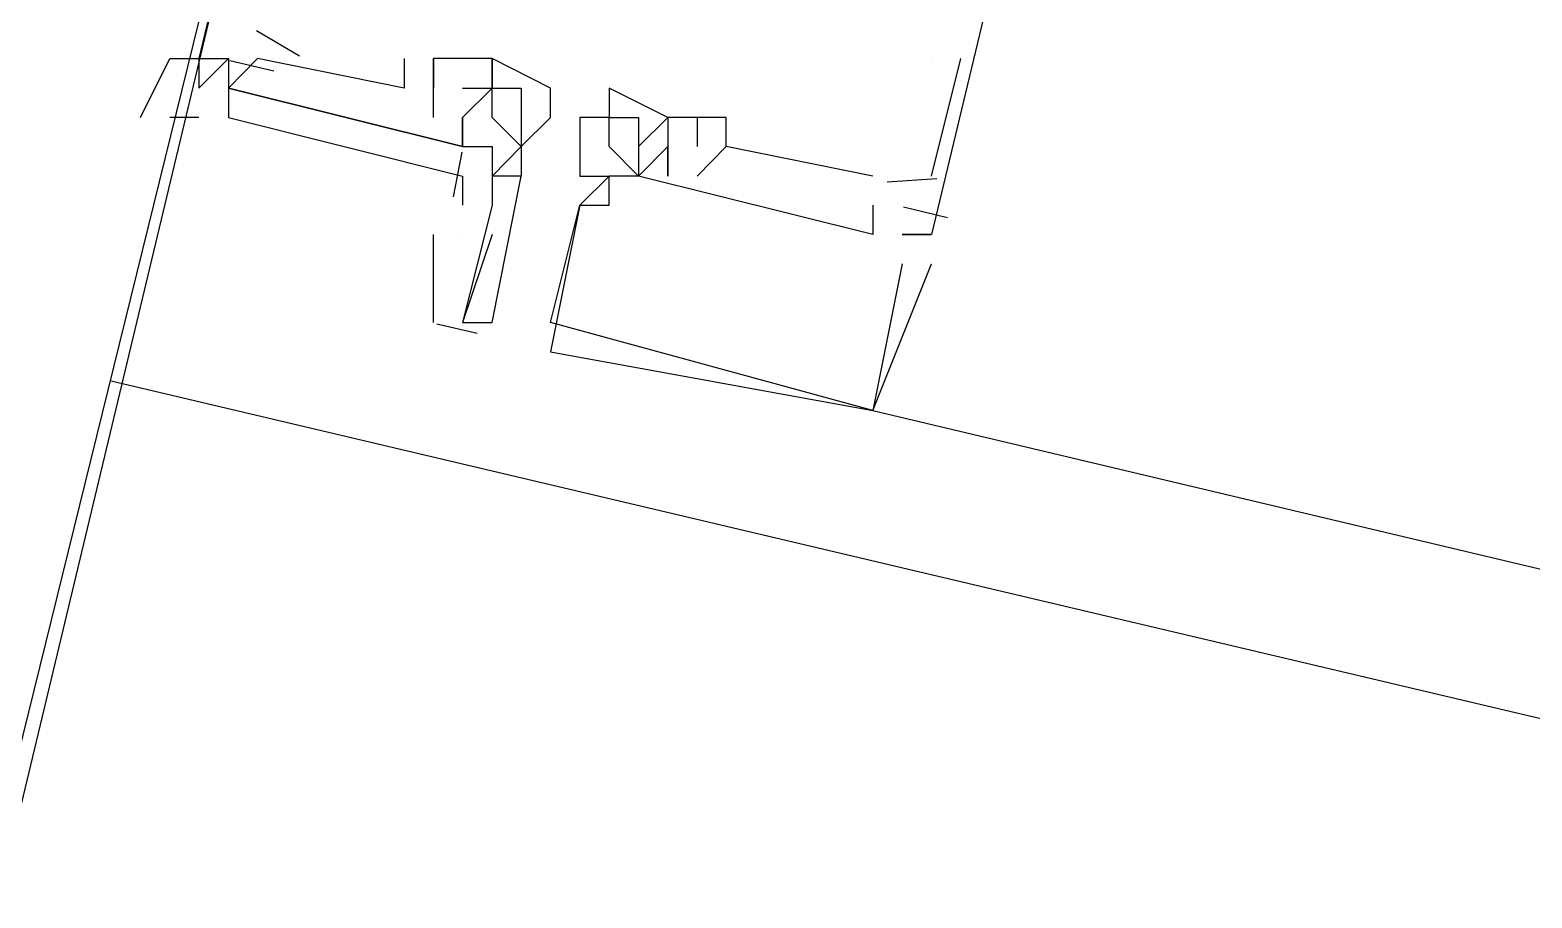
# Model space of a CAD drawing. Header units: feet. Extents: x -84 to 198, y -22 to 181.
# Drawn here: x 74.096 to 74.78, y 18.396 to 18.791 of the extents above; entities that cross this region are included whole.
import ezdxf

# ---------------------------------------------------------------- set-up
doc = ezdxf.new("R2010")
doc.units = ezdxf.units.FT
doc.layers.add('A-LINEA', color=7, linetype='CONTINUOUS')
doc.layers.add('A-MURO-CONCRETO', color=8, linetype='CONTINUOUS')

msp = doc.modelspace()

# ---------------------------------------------------------------- linework, layer by layer
at = {"layer": 'A-LINEA'}
for p, q in [((74.2191, 18.779), (74.1995, 18.7905)), ((74.2191, 18.779), (74.1995, 18.7905)), ((74.2191, 18.779), (74.1995, 18.7905)), ((74.1733, 18.7778), (74.1733, 18.7778)), ((74.1733, 18.7644), (74.1867, 18.7778)), ((74.1733, 18.7778), (74.1733, 18.7778)), ((74.1733, 18.7778), (74.1733, 18.7778)), ((74.1733, 18.7778), (74.1733, 18.7778)), ((74.1733, 18.7778), (74.1733, 18.7778)), ((74.1733, 18.7778), (74.1733, 18.7778)), ((74.1733, 18.7778), (74.1733, 18.7778)), ((74.1867, 18.7778), (74.1867, 18.7778)), ((74.1867, 18.7778), (74.1867, 18.7778)), ((74.1867, 18.7778), (74.1867, 18.7778)), ((74.2073, 18.7721), (74.1873, 18.7768)), ((74.2073, 18.7721), (74.1873, 18.7768)), ((74.2073, 18.7721), (74.1873, 18.7768)), ((74.2, 18.7778), (74.2, 18.7778)), ((74.2, 18.7778), (74.2, 18.7778)), ((74.2, 18.7778), (74.2, 18.7778)), ((74.2, 18.7778), (74.2, 18.7778)), ((74.2, 18.7778), (74.2, 18.7778)), ((74.2, 18.7778), (74.2, 18.7778)), ((74.2667, 18.7778), (74.2667, 18.7778)), ((74.2667, 18.7778), (74.2667, 18.7778)), ((74.2667, 18.7778), (74.2667, 18.7778)), ((74.28, 18.7778), (74.28, 18.7778)), ((74.28, 18.7778), (74.28, 18.7778)), ((74.28, 18.7778), (74.28, 18.7778)), ((74.28, 18.7778), (74.28, 18.7778)), ((74.28, 18.7778), (74.28, 18.7778)), ((74.28, 18.7778), (74.28, 18.7778)), ((74.28, 18.7778), (74.28, 18.7778)), ((74.28, 18.7778), (74.28, 18.7778)), ((74.28, 18.7778), (74.28, 18.7778)), ((74.3067, 18.7778), (74.3067, 18.7778)), ((74.3067, 18.7778), (74.3067, 18.7778)), ((74.3067, 18.7778), (74.3067, 18.7778)), ((74.3067, 18.7778), (74.3067, 18.7778)), ((74.5067, 18.7778), (74.5067, 18.7778)), ((74.5067, 18.7244), (74.52, 18.7778)), ((74.5067, 18.7778), (74.5067, 18.7778)), ((74.5067, 18.7244), (74.52, 18.7778)), ((74.5067, 18.7778), (74.5067, 18.7778)), ((74.5067, 18.7244), (74.52, 18.7778)), ((74.52, 18.7778), (74.52, 18.7778)), ((74.52, 18.7778), (74.52, 18.7778)), ((74.52, 18.7778), (74.52, 18.7778)), ((74.1733, 18.7644), (74.1733, 18.7644)), ((74.1733, 18.7644), (74.1733, 18.7644)), ((74.1733, 18.7644), (74.1733, 18.7644)), ((74.1867, 18.7644), (74.1867, 18.7644)), ((74.1867, 18.7644), (74.1867, 18.7644)), ((74.1867, 18.7644), (74.1867, 18.7644)), ((74.2667, 18.7644), (74.2667, 18.7644)), ((74.2667, 18.7644), (74.2667, 18.7644)), ((74.2667, 18.7644), (74.2667, 18.7644)), ((74.28, 18.7644), (74.28, 18.7644)), ((74.28, 18.7644), (74.28, 18.7644)), ((74.28, 18.7644), (74.28, 18.7644)), ((74.28, 18.7644), (74.28, 18.7644)), ((74.28, 18.7644), (74.28, 18.7644)), ((74.28, 18.7644), (74.28, 18.7644)), ((74.28, 18.7644), (74.28, 18.7644)), ((74.28, 18.7644), (74.28, 18.7644)), ((74.28, 18.7644), (74.28, 18.7644)), ((74.28, 18.7644), (74.28, 18.7644)), ((74.28, 18.7644), (74.28, 18.7644)), ((74.28, 18.7644), (74.28, 18.7644)), ((74.2933, 18.7644), (74.2933, 18.7644)), ((74.2933, 18.7644), (74.2933, 18.7644)), ((74.2933, 18.7644), (74.2933, 18.7644)), ((74.3067, 18.7644), (74.3067, 18.7644)), ((74.3067, 18.7644), (74.3067, 18.7644)), ((74.3067, 18.7644), (74.3067, 18.7644)), ((74.3067, 18.7644), (74.3067, 18.7644)), ((74.3067, 18.7644), (74.3067, 18.7644)), ((74.32, 18.7644), (74.32, 18.7644)), ((74.3333, 18.7644), (74.3333, 18.7644)), ((74.36, 18.7644), (74.36, 18.7644)), ((74.36, 18.7644), (74.36, 18.7644)), ((74.36, 18.7644), (74.36, 18.7644)), ((74.1733, 18.7511), (74.16, 18.7511)), ((74.28, 18.7511), (74.28, 18.7511)), ((74.28, 18.7511), (74.28, 18.7511)), ((74.28, 18.7511), (74.28, 18.7511)), ((74.2933, 18.7511), (74.2933, 18.7511)), ((74.2933, 18.7511), (74.2933, 18.7511)), ((74.2933, 18.7511), (74.2933, 18.7511)), ((74.2933, 18.7511), (74.2933, 18.7511)), ((74.3067, 18.7511), (74.3067, 18.7511)), ((74.3067, 18.7511), (74.3067, 18.7511)), ((74.3333, 18.7511), (74.3333, 18.7511)), ((74.3467, 18.7511), (74.3467, 18.7511)), ((74.3467, 18.7511), (74.3467, 18.7511)), ((74.3467, 18.7511), (74.3467, 18.7511)), ((74.36, 18.7511), (74.36, 18.7511)), ((74.36, 18.7511), (74.36, 18.7511)), ((74.36, 18.7511), (74.36, 18.7511)), ((74.36, 18.7511), (74.36, 18.7511)), ((74.36, 18.7511), (74.36, 18.7511)), ((74.36, 18.7511), (74.36, 18.7511)), ((74.36, 18.7511), (74.36, 18.7511)), ((74.36, 18.7511), (74.36, 18.7511)), ((74.36, 18.7511), (74.36, 18.7511)), ((74.3733, 18.7511), (74.3733, 18.7511)), ((74.3733, 18.7511), (74.3733, 18.7511)), ((74.3733, 18.7511), (74.3733, 18.7511)), ((74.3867, 18.7511), (74.3867, 18.7511)), ((74.3867, 18.7511), (74.3867, 18.7511)), ((74.3867, 18.7511), (74.3867, 18.7511)), ((74.3867, 18.7511), (74.3867, 18.7511)), ((74.3867, 18.7511), (74.3867, 18.7511)), ((74.3867, 18.7511), (74.3867, 18.7511)), ((74.3867, 18.7511), (74.3867, 18.7511)), ((74.3867, 18.7511), (74.3867, 18.7511)), ((74.3867, 18.7511), (74.3867, 18.7511)), ((74.3867, 18.7511), (74.3867, 18.7511)), ((74.3867, 18.7511), (74.3867, 18.7511)), ((74.3867, 18.7511), (74.3867, 18.7511)), ((74.4, 18.7511), (74.4, 18.7378)), ((74.4, 18.7511), (74.4, 18.7511)), ((74.4, 18.7511), (74.4, 18.7378)), ((74.4, 18.7511), (74.4, 18.7511)), ((74.4, 18.7511), (74.4, 18.7378)), ((74.4, 18.7511), (74.4, 18.7511)), ((74.4133, 18.7511), (74.4133, 18.7511)), ((74.4133, 18.7511), (74.4133, 18.7511)), ((74.4133, 18.7511), (74.4133, 18.7511)), ((74.2933, 18.7378), (74.2933, 18.7378)), ((74.2933, 18.7378), (74.2933, 18.7378)), ((74.2933, 18.7378), (74.2933, 18.7378)), ((74.2933, 18.7378), (74.2933, 18.7378)), ((74.3067, 18.7378), (74.3067, 18.7378)), ((74.3067, 18.7378), (74.3067, 18.7378)), ((74.32, 18.7378), (74.32, 18.7378)), ((74.32, 18.7378), (74.32, 18.7378)), ((74.32, 18.7378), (74.32, 18.7378)), ((74.36, 18.7378), (74.36, 18.7378)), ((74.36, 18.7378), (74.36, 18.7378)), ((74.36, 18.7378), (74.36, 18.7378)), ((74.3733, 18.7378), (74.3733, 18.7378)), ((74.3733, 18.7378), (74.3733, 18.7378)), ((74.3733, 18.7378), (74.3733, 18.7378)), ((74.3867, 18.7378), (74.3867, 18.7378)), ((74.3867, 18.7378), (74.3867, 18.7378)), ((74.3867, 18.7378), (74.3867, 18.7378)), ((74.3867, 18.7378), (74.3867, 18.7378)), ((74.3867, 18.7378), (74.3867, 18.7378)), ((74.3867, 18.7378), (74.3867, 18.7378)), ((74.3867, 18.7378), (74.3867, 18.7378)), ((74.3867, 18.7378), (74.3867, 18.7378)), ((74.3867, 18.7378), (74.3867, 18.7378)), ((74.3867, 18.7378), (74.3867, 18.7378)), ((74.3867, 18.7378), (74.3867, 18.7378)), ((74.3867, 18.7378), (74.3867, 18.7378)), ((74.4133, 18.7378), (74.4, 18.7244)), ((74.4, 18.7378), (74.4, 18.7378)), ((74.4133, 18.7378), (74.4, 18.7244)), ((74.4, 18.7378), (74.4, 18.7378)), ((74.4133, 18.7378), (74.4, 18.7244)), ((74.4, 18.7378), (74.4, 18.7378)), ((74.4133, 18.7378), (74.4133, 18.7378)), ((74.4133, 18.7378), (74.4133, 18.7378)), ((74.4133, 18.7378), (74.4133, 18.7378)), ((74.4133, 18.7378), (74.4133, 18.7378)), ((74.4133, 18.7378), (74.4133, 18.7378)), ((74.4133, 18.7378), (74.4133, 18.7378)), ((74.2891, 18.7149), (74.2931, 18.7352)), ((74.2891, 18.7149), (74.2931, 18.7352)), ((74.2891, 18.7149), (74.2931, 18.7352)), ((74.3067, 18.7244), (74.3067, 18.7244)), ((74.32, 18.7244), (74.32, 18.7244)), ((74.32, 18.7244), (74.32, 18.7244)), ((74.3467, 18.7244), (74.3467, 18.7244)), ((74.3467, 18.7244), (74.3467, 18.7244)), ((74.3467, 18.7244), (74.3467, 18.7244)), ((74.36, 18.7244), (74.36, 18.7244)), ((74.36, 18.7244), (74.36, 18.7244)), ((74.36, 18.7244), (74.36, 18.7244)), ((74.36, 18.7244), (74.36, 18.7244)), ((74.36, 18.7244), (74.36, 18.7244)), ((74.36, 18.7244), (74.36, 18.7244)), ((74.3733, 18.7244), (74.3733, 18.7244)), ((74.3733, 18.7244), (74.3733, 18.7244)), ((74.3733, 18.7244), (74.3733, 18.7244)), ((74.3733, 18.7244), (74.3733, 18.7244)), ((74.3733, 18.7244), (74.3733, 18.7244)), ((74.3733, 18.7244), (74.3733, 18.7244)), ((74.3733, 18.7244), (74.3733, 18.7244)), ((74.3733, 18.7244), (74.3733, 18.7244)), ((74.3733, 18.7244), (74.3733, 18.7244)), ((74.3867, 18.7244), (74.3867, 18.7244)), ((74.3867, 18.7244), (74.3867, 18.7244)), ((74.3867, 18.7244), (74.3867, 18.7244)), ((74.3867, 18.7244), (74.3867, 18.7244)), ((74.3867, 18.7244), (74.3867, 18.7244)), ((74.3867, 18.7244), (74.3867, 18.7244)), ((74.4, 18.7244), (74.4, 18.7244)), ((74.4, 18.7244), (74.4, 18.7244)), ((74.4, 18.7244), (74.4, 18.7244)), ((74.48, 18.7244), (74.48, 18.7244)), ((74.48, 18.7244), (74.48, 18.7244)), ((74.48, 18.7244), (74.48, 18.7244)), ((74.4933, 18.7244), (74.4933, 18.7244)), ((74.4933, 18.7244), (74.4933, 18.7244)), ((74.4933, 18.7244), (74.4933, 18.7244)), ((74.4933, 18.7244), (74.4933, 18.7244)), ((74.4933, 18.7244), (74.4933, 18.7244)), ((74.4933, 18.7244), (74.4933, 18.7244)), ((74.5067, 18.7244), (74.5067, 18.7244)), ((74.5067, 18.7244), (74.5067, 18.7244)), ((74.5067, 18.7244), (74.5067, 18.7244)), ((74.5091, 18.7232), (74.4865, 18.7216)), ((74.5091, 18.7232), (74.4865, 18.7216)), ((74.5091, 18.7232), (74.4865, 18.7216)), ((74.3067, 18.7111), (74.3067, 18.7111)), ((74.3467, 18.7111), (74.3467, 18.7111)), ((74.3467, 18.7111), (74.3467, 18.7111)), ((74.3467, 18.7111), (74.3467, 18.7111)), ((74.3467, 18.7111), (74.3467, 18.7111)), ((74.3467, 18.7111), (74.3467, 18.7111)), ((74.3467, 18.7111), (74.3467, 18.7111)), ((74.36, 18.7111), (74.36, 18.7111)), ((74.36, 18.7111), (74.36, 18.7111)), ((74.36, 18.7111), (74.36, 18.7111)), ((74.48, 18.7111), (74.48, 18.7111)), ((74.48, 18.7111), (74.48, 18.7111)), ((74.48, 18.7111), (74.48, 18.7111)), ((74.514, 18.7054), (74.4939, 18.7102)), ((74.514, 18.7054), (74.4939, 18.7102)), ((74.514, 18.7054), (74.4939, 18.7102)), ((74.28, 18.6578), (74.28, 18.6978)), ((74.2933, 18.6978), (74.2933, 18.6978)), ((74.3067, 18.6978), (74.2933, 18.6578)), ((74.48, 18.6978), (74.48, 18.6978)), ((74.48, 18.6978), (74.48, 18.6978)), ((74.48, 18.6978), (74.48, 18.6978)), ((74.48, 18.6978), (74.48, 18.6978)), ((74.48, 18.6978), (74.48, 18.6978)), ((74.48, 18.6978), (74.48, 18.6978)), ((74.48, 18.6978), (74.48, 18.6978)), ((74.48, 18.6978), (74.48, 18.6978)), ((74.48, 18.6978), (74.48, 18.6978)), ((74.4933, 18.6978), (74.4933, 18.6978)), ((74.5067, 18.6978), (74.4933, 18.6978)), ((74.4933, 18.6978), (74.4933, 18.6978)), ((74.4933, 18.6978), (74.4933, 18.6978)), ((74.4933, 18.6978), (74.4933, 18.6978)), ((74.5067, 18.6978), (74.4933, 18.6978)), ((74.4933, 18.6978), (74.4933, 18.6978)), ((74.4933, 18.6978), (74.4933, 18.6978)), ((74.4933, 18.6978), (74.4933, 18.6978)), ((74.5067, 18.6978), (74.4933, 18.6978)), ((74.4933, 18.6978), (74.4933, 18.6978)), ((74.4933, 18.6978), (74.4933, 18.6978)), ((74.5067, 18.6978), (74.5067, 18.6978)), ((74.5067, 18.6978), (74.5067, 18.6978)), ((74.5067, 18.6978), (74.5067, 18.6978)), ((74.5067, 18.6978), (74.5067, 18.6978)), ((74.5067, 18.6978), (74.5067, 18.6978)), ((74.5067, 18.6978), (74.5067, 18.6978)), ((74.5067, 18.6978), (74.5067, 18.6978)), ((74.5067, 18.6978), (74.5067, 18.6978)), ((74.5067, 18.6978), (74.5067, 18.6978)), ((74.4933, 18.6844), (74.4933, 18.6844)), ((74.4933, 18.6844), (74.4933, 18.6844)), ((74.4933, 18.6844), (74.4933, 18.6844)), ((74.5067, 18.6844), (74.5067, 18.6844)), ((74.5067, 18.6844), (74.5067, 18.6844)), ((74.5067, 18.6844), (74.5067, 18.6844)), ((74.2999, 18.6528), (74.2816, 18.6571)), ((74.2933, 18.6578), (74.2933, 18.6578)), ((74.3067, 18.6578), (74.3067, 18.6578)), ((74.3333, 18.6578), (74.3333, 18.6578)), ((74.3333, 18.6578), (74.3333, 18.6578)), ((74.3333, 18.6578), (74.3333, 18.6578)), ((74.3333, 18.6444), (74.3333, 18.6444)), ((74.3333, 18.6444), (74.3333, 18.6444)), ((74.3333, 18.6444), (74.3333, 18.6444)), ((88.3067, 15.2844), (74.1333, 18.6311)), ((74.48, 18.6178), (74.48, 18.6178)), ((74.48, 18.6178), (74.48, 18.6178)), ((74.48, 18.6178), (82.8933, 16.6178)), ((74.48, 18.6178), (74.48, 18.6178)), ((74.48, 18.6178), (74.48, 18.6178)), ((74.48, 18.6178), (74.48, 18.6178)), ((74.48, 18.6178), (74.48, 18.6178))]:
    msp.add_line(p, q, dxfattribs=at)
for points in [[(74.3333, 19.4444), (73.8667, 17.4978), (69.9733, 18.4178), (70.44, 20.3644), (74.3333, 19.4444)], [(74.56, 19.3778), (74.48, 19.3911), (74.48, 19.4178), (74.3333, 19.4444), (74.1733, 18.7778), (74.1733, 18.7644)], [(74.56, 19.3778), (74.48, 19.3911), (74.48, 19.4178), (74.3333, 19.4444), (74.1733, 18.7778), (74.1733, 18.7644)], [(74.56, 19.3778), (74.48, 19.3911), (74.48, 19.4178), (74.3333, 19.4444), (74.1733, 18.7778), (74.1733, 18.7644)], [(74.5067, 19.3778), (74.5067, 19.3911), (74.5067, 19.4044), (74.6667, 19.3644), (74.5067, 18.6978), (74.4933, 18.6978), (74.5067, 18.6978)], [(74.5067, 19.3778), (74.5067, 19.3911), (74.5067, 19.4044), (74.6667, 19.3644), (74.5067, 18.6978), (74.4933, 18.6978), (74.5067, 18.6978)], [(74.5067, 19.3778), (74.5067, 19.3911), (74.5067, 19.4044), (74.6667, 19.3644), (74.5067, 18.6978), (74.4933, 18.6978), (74.5067, 18.6978)], [(74.1467, 18.7511), (74.16, 18.7778), (74.1733, 18.7778)], [(74.1733, 18.7778), (74.1867, 18.7778), (74.1867, 18.7644), (74.1867, 18.7511)], [(74.2, 18.7778), (74.1867, 18.7644), (74.2933, 18.7378), (74.2933, 18.7511)], [(74.2, 18.7778), (74.1867, 18.7644), (74.2933, 18.7378), (74.2933, 18.7511)], [(74.2, 18.7778), (74.1867, 18.7644), (74.2933, 18.7378), (74.2933, 18.7511)], [(74.2667, 18.7778), (74.2667, 18.7644), (74.2, 18.7778)], [(74.2667, 18.7778), (74.2667, 18.7644), (74.2, 18.7778)], [(74.2667, 18.7778), (74.2667, 18.7644), (74.2, 18.7778)], [(74.28, 18.7511), (74.28, 18.7644), (74.28, 18.7778), (74.28, 18.7644)], [(74.28, 18.7778), (74.28, 18.7644), (74.28, 18.7778)], [(74.2933, 18.7644), (74.3067, 18.7644), (74.3067, 18.7778), (74.28, 18.7778)], [(74.28, 18.7511), (74.28, 18.7644), (74.28, 18.7778), (74.28, 18.7644)], [(74.28, 18.7778), (74.28, 18.7644), (74.28, 18.7778)], [(74.2933, 18.7644), (74.3067, 18.7644), (74.3067, 18.7778), (74.28, 18.7778)], [(74.28, 18.7511), (74.28, 18.7644), (74.28, 18.7778), (74.28, 18.7644)], [(74.28, 18.7778), (74.28, 18.7644), (74.28, 18.7778)], [(74.2933, 18.7644), (74.3067, 18.7644), (74.3067, 18.7778), (74.28, 18.7778)], [(74.32, 18.7378), (74.3333, 18.7511), (74.3333, 18.7644), (74.3067, 18.7778), (74.3067, 18.7644), (74.3067, 18.7644), (74.3067, 18.7644), (74.3067, 18.7644), (74.2933, 18.7511), (74.2933, 18.7511), (74.2933, 18.7378), (74.3067, 18.7378), (74.3067, 18.7378)], [(74.2933, 18.7378), (74.1867, 18.7644), (74.1867, 18.7511), (74.2933, 18.7244), (74.2933, 18.7111)], [(74.2933, 18.7378), (74.1867, 18.7644), (74.1867, 18.7511), (74.2933, 18.7244), (74.2933, 18.7111)], [(74.2933, 18.7378), (74.1867, 18.7644), (74.1867, 18.7511), (74.2933, 18.7244), (74.2933, 18.7111)], [(74.3067, 18.7511), (74.3067, 18.7644), (74.32, 18.7644), (74.32, 18.7378), (74.3067, 18.7511)], [(74.3733, 18.7378), (74.3867, 18.7511), (74.3867, 18.7511), (74.3867, 18.7511), (74.3867, 18.7511), (74.36, 18.7644), (74.36, 18.7511), (74.3467, 18.7511)], [(74.3733, 18.7378), (74.3867, 18.7511), (74.3867, 18.7511), (74.3867, 18.7511), (74.3867, 18.7511), (74.36, 18.7644), (74.36, 18.7511), (74.3467, 18.7511)], [(74.3733, 18.7378), (74.3867, 18.7511), (74.3867, 18.7511), (74.3867, 18.7511), (74.3867, 18.7511), (74.36, 18.7644), (74.36, 18.7511), (74.3467, 18.7511)], [(74.3467, 18.7511), (74.3467, 18.7244), (74.36, 18.7244), (74.3467, 18.7111), (74.3333, 18.6444), (74.48, 18.6178), (74.48, 18.6178), (74.5067, 18.6844)], [(74.3467, 18.7511), (74.3467, 18.7244), (74.36, 18.7244), (74.3467, 18.7111), (74.3333, 18.6444), (74.48, 18.6178), (74.48, 18.6178), (74.5067, 18.6844)], [(74.3467, 18.7511), (74.3467, 18.7244), (74.36, 18.7244), (74.3467, 18.7111), (74.3333, 18.6444), (74.48, 18.6178), (74.48, 18.6178), (74.5067, 18.6844)], [(74.3733, 18.7244), (74.36, 18.7378), (74.36, 18.7511), (74.3733, 18.7511), (74.3733, 18.7244)], [(74.3733, 18.7244), (74.36, 18.7378), (74.36, 18.7511), (74.3733, 18.7511), (74.3733, 18.7244)], [(74.3733, 18.7244), (74.36, 18.7378), (74.36, 18.7511), (74.3733, 18.7511), (74.3733, 18.7244)], [(74.48, 18.7244), (74.4133, 18.7378), (74.4133, 18.7511), (74.3867, 18.7511), (74.3867, 18.7378)], [(74.48, 18.7244), (74.4133, 18.7378), (74.4133, 18.7511), (74.3867, 18.7511), (74.3867, 18.7378)], [(74.48, 18.7244), (74.4133, 18.7378), (74.4133, 18.7511), (74.3867, 18.7511), (74.3867, 18.7378)], [(74.3067, 18.7378), (74.3067, 18.7111), (74.3067, 18.7111), (74.3067, 18.7111), (74.3067, 18.7111), (74.2933, 18.6578), (74.2933, 18.6578), (74.3067, 18.6578), (74.32, 18.7244), (74.3067, 18.7244), (74.32, 18.7378), (74.32, 18.7244)], [(74.3867, 18.7378), (74.3867, 18.7378), (74.3867, 18.7378), (74.3733, 18.7244), (74.36, 18.7244), (74.36, 18.7244)], [(74.3867, 18.7378), (74.3867, 18.7378), (74.3867, 18.7378), (74.3733, 18.7244), (74.36, 18.7244), (74.36, 18.7244)], [(74.3867, 18.7378), (74.3867, 18.7378), (74.3867, 18.7378), (74.3733, 18.7244), (74.36, 18.7244), (74.36, 18.7244)], [(74.48, 18.7111), (74.48, 18.6978), (74.3733, 18.7244), (74.3867, 18.7378), (74.3867, 18.7244), (74.3867, 18.7378)], [(74.48, 18.7111), (74.48, 18.6978), (74.3733, 18.7244), (74.3867, 18.7378), (74.3867, 18.7244), (74.3867, 18.7378)], [(74.48, 18.7111), (74.48, 18.6978), (74.3733, 18.7244), (74.3867, 18.7378), (74.3867, 18.7244), (74.3867, 18.7378)], [(74.4933, 18.6844), (74.48, 18.6178), (74.48, 18.6178), (74.3333, 18.6578), (74.3333, 18.6578), (74.3467, 18.7111), (74.3467, 18.7111), (74.36, 18.7111), (74.36, 18.7111), (74.36, 18.7244)], [(74.4933, 18.6844), (74.48, 18.6178), (74.48, 18.6178), (74.3333, 18.6578), (74.3333, 18.6578), (74.3467, 18.7111), (74.3467, 18.7111), (74.36, 18.7111), (74.36, 18.7111), (74.36, 18.7244)], [(74.4933, 18.6844), (74.48, 18.6178), (74.48, 18.6178), (74.3333, 18.6578), (74.3333, 18.6578), (74.3467, 18.7111), (74.3467, 18.7111), (74.36, 18.7111), (74.36, 18.7111), (74.36, 18.7244)]]:
    msp.add_lwpolyline(points, dxfattribs=at)
at = {"layer": 'A-MURO-CONCRETO'}
msp.add_lwpolyline([(70.2133, 19.4444), (74.3333, 19.4444), (74.08, 18.4178), (70.2133, 19.4444), (70.2133, 19.4444)], dxfattribs=at)

doc.saveas('drawing.dxf')
